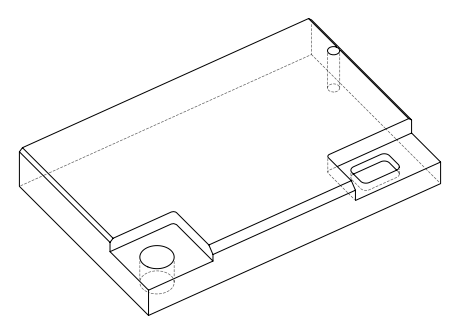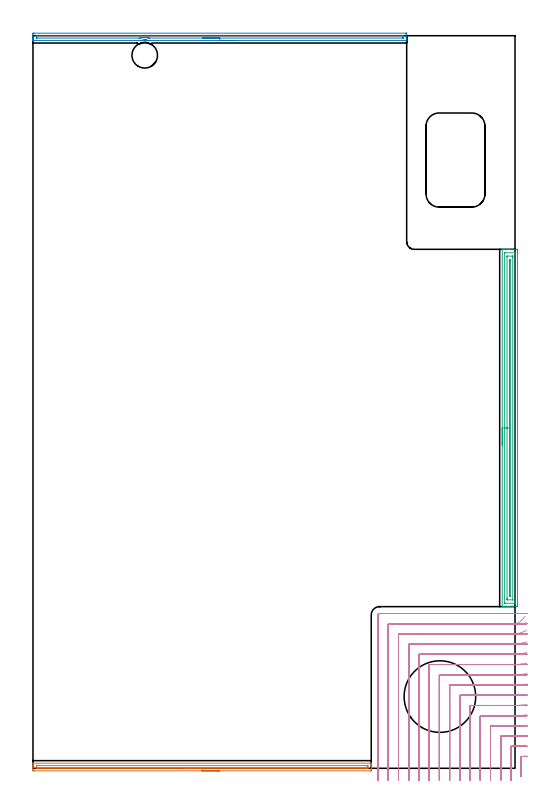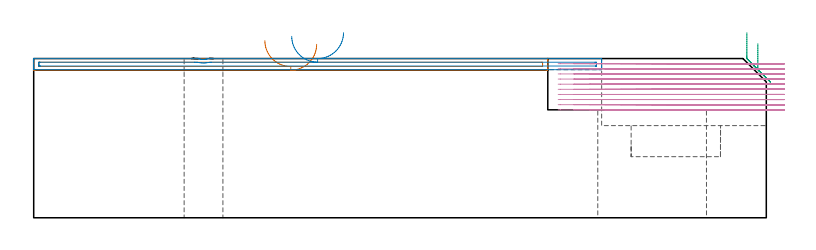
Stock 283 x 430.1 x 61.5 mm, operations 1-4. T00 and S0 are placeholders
(PLAN: 8 operations, 4 tool changes, 92.5 min)
(1 AREA_MILL | FG_CHAMFER_SURFACE | UGT0205_001 | 3.35 min | 2042 mm3)
(2 AREA_MILL_1 | FG_CHAMFER_SURFACE_1 | UGT0205_001 | 3.68 min | 2059 mm3)
(3 AREA_MILL_2 | FG_CHAMFER_SURFACE_2 | UGT0205_001 | 6.89 min | 8940 mm3)
(4 MILL_CORNER_NOTCH_RECTANGULAR | CORNER_NOTCH_RECTANGULAR | NXT0201_009 | Follow Part, ap 2, ae 75% | 33.81 min | 158242 mm3)
(5 MILL_CORNER_NOTCH_RECTANGULAR_1 | CORNER_NOTCH_RECTANGULAR_1 | NXT0201_009 | Follow Part, ap 2, ae 75% | 42.46 min | 206239 mm3)
(6 MILL_RECTANGULAR_POCKET | POCKET_RECTANGULAR_STRAIGHT | UGT0201_133 | Follow Part, ap 3.75, ae 75% | 1.91 min | 22259 mm3)
(7 INDEXABLE_INSERT_DRILL_THROUGH_HOLE_FROM_SOLID | STEP1HOLE | NXT0302_001 | 0.26 min | 10849 mm3)
(8 INDEXABLE_INSERT_DRILL_THROUGH_HOLE_FROM_SOLID_1 | STEP1HOLE_1 | NXT0302_036 | 0.19 min | 57742 mm3)
(TOOL UGT0205_001 | Chamfer Mill 20 x 3 x 45 deg. | D20 FL50 Z2)
(TOOL NXT0201_009 | ENDMILL 8mm [2P460-0800-NA 1630] | D8 FL26 Z6)
(TOOL UGT0201_133 | Carbide End Mill 15.0 | D15 FL30 Z4)
(TOOL NXT0302_001 | Index. Insert Drill 15mm [880-D1500L20-05] | D15 PA176 FL75 Z2)
(TOOL NXT0302_036 | Index. Insert Drill 42mm [880-D4200L50-05] | D42 PA176 FL210 Z2)
(OP 1 AREA_MILL)
G17 G21 G94 G90
T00 M6
G54
G17 G0 G90 X109.3 Y-1.5 S1061 M3
G43 Z71.5 H0
Z67.
G94 G1 X109.262 Z66.128 F250.
X109.148 Z65.264
X108.959 Z64.412
X108.697 Z63.58
X108.363 Z62.774
X107.96 Z62.
X107.491 Z61.264
X106.96 Z60.572
X106.371 Z59.929
X105.728 Z59.34
X105.036 Z58.808
X104.3 Z58.34
X103.526 Z57.937
X102.72 Z57.603
X101.888 Z57.341
X101.036 Z57.152
X100.172 Z57.038
X99.3 Z57.
X0.614
X0.132 Y-1.494 Z57.002
X0.009 Y-1.491 Z57.005
X0. Y-1.017 Z57.478
Y-0.742 Z57.754
Y-0.134 Z58.361
Y0.418 Z58.915
Y0.75 Z59.246
Y1.302 Z59.798
Y1.634 Z60.129
Y2.638 Z61.137
X0.007 Y2.985 Z61.476
X0.009 Y2.997 Z61.488
X0.168 Y3. Z61.5
X198.432
X198.591 Y2.997 Z61.488
X198.593 Y2.985 Z61.476
X198.6 Y2.637 Z61.137
Y2.297 Z60.797
Y1.634 Z60.129
Y0.418 Z58.915
Y-0.134 Z58.361
Y-0.742 Z57.754
X198.597 Y-1.017 Z57.478
X198.591 Y-1.491 Z57.005
X198.468 Y-1.494 Z57.002
X197.986 Y-1.5 Z57.
X99.3
Y-0.086 Z58.414
X2.351 Y-0.085 Z58.415
X2.012 Y-0.079 Z58.421
X2.006 Y0.03 Z58.53
X2.001 Y0.262 Z58.762
X2. Y0.75 Z59.25
X2.001 Y1.145 Z59.645
X2.01 Y1.542 Z60.042
X2.014 Y1.58 Z60.08
X2.032 Y1.582 Z60.082
X2.084 Y1.585 Z60.085
X2.189 Y1.586 Z60.086
X2.4
X196.248 Y1.585 Z60.085
X196.588 Y1.579 Z60.079
X196.594 Y1.47 Z59.97
X196.599 Y1.238 Z59.738
X196.6 Y0.75 Z59.25
X196.599 Y0.355 Z58.855
X196.59 Y-0.042 Z58.458
X196.586 Y-0.08 Z58.42
X196.568 Y-0.082 Z58.418
X196.516 Y-0.085 Z58.415
X196.411 Y-0.086 Z58.414
X196.199
X99.3
X98.428 Z58.452
X97.563 Z58.566
X96.712 Z58.755
X95.88 Z59.017
X95.074 Z59.351
X94.3 Z59.754
X93.564 Z60.223
X92.872 Z60.754
X92.229 Z61.343
X91.64 Z61.986
X91.108 Z62.678
X90.64 Z63.414
X90.237 Z64.188
X89.903 Z64.994
X89.641 Z65.826
X89.452 Z66.678
X89.338 Z67.543
X89.3 Z68.414
G0 Z71.5
M5
M2
(OP 2 AREA_MILL_1)
G17 G21 G94 G90
T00 M6
G54
G17 G0 G90 X119.675 Y427.303 S1061 M3
G43 Z71.5 H0
Z71.497
G94 G1 X119.637 Z70.625 F250.
X119.523 Z69.76
X119.334 Z68.908
X119.072 Z68.076
X118.738 Z67.27
X118.335 Z66.497
X117.866 Z65.761
X117.335 Z65.069
X116.746 Z64.425
X116.103 Z63.836
X115.411 Z63.305
X114.675 Y427.304 Z62.836
X113.901 Z62.433
X113.095 Z62.099
X112.263 Z61.837
X111.411 Z61.648
X110.546 Z61.534
X109.675 Z61.496
X68.574 Y427.305 Z61.495
X67.714 Y427.311 Z61.488
X67.68 Y427.313 Z61.487
X67.584 Y427.334 Z61.466
X67.269 Y427.401 Z61.392
X66.822 Y427.489 Z61.305
X66.786 Y427.493 Z61.3
X66.56 Y427.523 Z61.269
X66.376 Y427.549 Z61.246
X66.168 Y427.566 Z61.227
X65.974 Y427.585 Z61.214
X65.928 Y427.589 Z61.21
X65.892 Y427.59 Z61.208
X65.879 Y427.591 Z61.207
X65.817 Y427.593 Z61.203
X65.612 Y427.589 Z61.2
X65.521 Y427.59 Z61.202
X65.423 Y427.592 Z61.205
X65.403 Y427.591 Z61.207
X65.035 Y427.57 Z61.224
X64.588 Y427.523 Z61.275
X64.258 Y427.468 Z61.331
X64.142 Y427.448 Z61.351
X63.677 Y427.343 Z61.452
X63.534 Y427.308 Z61.486
X63.477 Y427.306 Z61.489
X63.317 Y427.303 Z61.495
X63.229 Y427.304 Z61.496
X0.181 Y427.3 Z61.5
X0.01 Y427.302 Z61.489
X0.002 Y427.458 Z61.335
X0. Y427.619 Z61.18
Y427.864 Z60.936
Y428.573 Z60.222
Y429.805 Z58.992
Y430.327 Z58.467
Y430.943 Z57.852
X0.003 Y431.205 Z57.591
X0.01 Y431.592 Z57.204
X0.229 Y431.596 Z57.201
X0.628 Y431.6 Z57.2
X218.772
X219.171 Y431.596 Z57.201
X219.39 Y431.592 Z57.204
X219.4 Y431.205 Z57.591
Y430.943 Z57.852
Y430.327 Z58.467
Y428.927 Z59.869
Y428.573 Z60.222
Y427.864 Z60.936
Y427.619 Z61.18
X219.398 Y427.458 Z61.335
X219.39 Y427.302 Z61.489
X219.219 Y427.3 Z61.5
X109.675 Y427.304 Z61.496
Y428.718 Z60.082
X68.574 Y428.72 Z60.08
X68.423 Y428.721 Z60.079
X68.054 Y428.726 Z60.074
X67.68 Y428.792 Z60.008
X67.411 Y428.837 Z59.963
X66.786 Y428.929 Z59.871
X66.382 Y428.969 Z59.831
X65.892 Y429.001 Z59.799
X65.456
X64.998 Y428.982 Z59.818
X64.613 Y428.951 Z59.849
X64.104 Y428.889 Z59.911
X63.829 Y428.843 Z59.957
X63.21 Y428.732 Z60.068
X63.055 Y428.725 Z60.075
X62.316 Y428.719 Z60.081
X62.168 Y428.718 Z60.082
X2.416 Y428.715 Z60.085
X2.27 Y428.716 Z60.084
X2.055 Y428.72 Z60.08
X2.01 Y428.721 Z60.079
X2.006 Y428.752 Z60.048
X2.003 Y428.787 Z60.013
X2.001 Y428.98 Z59.82
X2. Y429.45 Z59.35
Y429.858 Z58.942
X2.002 Y429.994 Z58.806
X2.006 Y430.103 Z58.697
X2.01 Y430.17 Z58.63
X2.043 Y430.179 Z58.621
X2.416 Y430.184 Z58.616
X2.561 Y430.185 Z58.615
X216.984
X217.13
X217.345 Y430.18 Z58.62
X217.39 Y430.179 Z58.621
X217.394 Y430.148 Z58.652
X217.397 Y430.113 Z58.687
X217.4 Y429.92 Z58.88
Y429.45 Z59.35
Y429.042 Z59.758
X217.398 Y428.906 Z59.894
X217.394 Y428.798 Z60.002
X217.39 Y428.73 Z60.07
X217.357 Y428.721 Z60.079
X216.984 Y428.716 Z60.084
X216.839 Y428.715 Z60.085
X109.675 Y428.718 Z60.082
X108.803 Z60.12
X107.939 Z60.234
X107.087 Z60.423
X106.255 Z60.685
X105.449 Z61.019
X104.675 Z61.422
X103.939 Z61.89
X103.247 Z62.421
X102.604 Z63.011
X102.014 Z63.654
X101.483 Z64.346
X101.015 Z65.082
X100.612 Z65.856
X100.278 Z66.662
X100.015 Z67.494
X99.827 Z68.345
X99.713 Z69.21
X99.675 Z70.082
G0 Z71.5
M5
M2
(OP 3 AREA_MILL_2)
G17 G21 G94 G90
T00 M6
G54
G17 G0 G90 X275.5 Y189.8 S1061 M3
G43 Z71.5 H0
G94 G1 Y189.838 Z70.628 F250.
Y189.952 Z69.763
Y190.141 Z68.912
Y190.403 Z68.08
Y190.737 Z67.274
Y191.14 Z66.5
Y191.608 Z65.764
Y192.14 Z65.072
Y192.729 Z64.429
Y193.372 Z63.84
Y194.064 Z63.308
Y194.8 Z62.84
Y195.574 Z62.437
Y196.38 Z62.103
Y197.212 Z61.841
Y198.063 Z61.652
Y198.928 Z61.538
Y199.8 Z61.5
Y304.554
X275.503 Y304.691 Z61.488
X275.523 Y304.7 Z61.468
X275.838 Z61.161
X276.317 Z60.682
X276.899 Z60.096
X278.963 Z58.035
X279.557 Z57.438
X279.998 Z56.998
X283.689 Z53.308
X283.987 Y304.697 Z53.011
X284.492 Y304.692 Z52.506
X284.494 Y304.619 Z52.503
X284.499 Y304.108 Z52.501
X284.5 Y303.591 Z52.5
Y95.867
X284.499 Y95.492 Z52.501
X284.494 Y94.981 Z52.503
X284.492 Y94.908 Z52.506
X283.987 Y94.9 Z53.011
X279.557 Z57.438
X278.963 Z58.035
X278.671 Z58.326
X276.899 Z60.096
X276.317 Z60.682
X275.838 Z61.161
X275.523 Z61.468
X275.503 Y94.909 Z61.488
X275.5 Y95.047 Z61.5
Y199.8
X276.914 Z60.086
X276.915 Y302.544 Z60.085
X276.916 Y302.653 Z60.084
X276.918 Y302.679 Z60.082
X276.92 Y302.686 Z60.08
X276.934 Y302.69 Z60.066
X277.039 Y302.694 Z59.961
X277.413 Y302.699 Z59.587
X282.728 Z54.272
X282.957 Y302.696 Z54.043
X283.046 Y302.693 Z53.954
X283.079 Y302.69 Z53.921
X283.081 Y302.648 Z53.919
X283.084 Y302.545 Z53.916
X283.086 Y302.339 Z53.914
X283.085 Y97.056 Z53.915
X283.084 Y96.947 Z53.916
X283.082 Y96.921 Z53.918
X283.08 Y96.914 Z53.92
X283.066 Y96.91 Z53.934
X282.961 Y96.906 Z54.039
X282.587 Y96.901 Z54.413
X277.272 Z59.728
X277.043 Y96.904 Z59.957
X276.954 Y96.907 Z60.046
X276.921 Y96.91 Z60.079
X276.919 Y96.952 Z60.081
X276.916 Y97.055 Z60.084
X276.914 Y97.26 Z60.086
Y199.8
X278.328 Z58.672
X278.329 Y300.628 Z58.671
X278.332 Y300.67 Z58.668
X278.334 Y300.684 Z58.666
X278.357 Y300.69 Z58.643
X278.515 Y300.699 Z58.485
X281.329 Y300.7 Z55.671
X281.486 Y300.698 Z55.514
X281.591 Y300.694 Z55.409
X281.665 Y300.688 Z55.335
X281.668 Y300.656 Z55.332
X281.67 Y300.542 Z55.33
X281.672 Y300.197 Z55.328
Y299.65
X281.671 Y98.972 Z55.329
X281.668 Y98.93 Z55.332
X281.666 Y98.916 Z55.334
X281.643 Y98.91 Z55.357
X281.485 Y98.901 Z55.515
X278.671 Y98.9 Z58.329
X278.514 Y98.902 Z58.486
X278.409 Y98.906 Z58.591
X278.335 Y98.912 Z58.665
X278.332 Y98.944 Z58.668
X278.33 Y99.058 Z58.67
X278.329 Y99.403 Z58.671
X278.328 Y99.95 Z58.672
Y199.8
X279.743 Z57.257
Y298.054
X279.745 Y298.57 Z57.255
X279.747 Y298.657 Z57.253
X279.749 Y298.683 Z57.251
X279.761 Y298.69 Z57.239
X279.808 Y298.693 Z57.192
X280. Y298.696 Z57.
X280.192 Y298.693 Z56.808
X280.239 Y298.69 Z56.761
X280.251 Y298.683 Z56.749
X280.253 Y298.657 Z56.747
X280.255 Y298.572 Z56.745
X280.257 Y298.054 Z56.743
Y297.867
Y101.215
X280.256 Y101.03 Z56.744
X280.253 Y100.943 Z56.747
X280.251 Y100.917 Z56.749
X280.239 Y100.91 Z56.761
X280.192 Y100.907 Z56.808
X280. Y100.904 Z57.
X279.808 Y100.907 Z57.192
X279.761 Y100.91 Z57.239
X279.749 Y100.917 Z57.251
X279.747 Y100.943 Z57.253
X279.745 Y101.028 Z57.255
X279.743 Y101.546 Z57.257
Y101.733
Y199.8
Y200.672 Z57.295
Y201.536 Z57.409
Y202.388 Z57.598
Y203.22 Z57.86
Y204.026 Z58.194
Y204.8 Z58.597
Y205.536 Z59.066
Y206.228 Z59.597
Y206.871 Z60.186
Y207.46 Z60.829
Y207.992 Z61.522
Y208.46 Z62.257
Y208.863 Z63.031
Y209.197 Z63.837
Y209.459 Z64.669
Y209.648 Z65.521
Y209.762 Z66.386
Y209.8 Z67.257
G0 Z71.5
M5
M2
(OP 4 MILL_CORNER_NOTCH_RECTANGULAR)
G17 G21 G94 G90
T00 M6
G54
G17 G0 G90 X289.996 Y7.188 S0 M3
G43 Z71.5 H1
Z59.52
G94 G1 X287. Y7.025 F250.
G3 X286.6 Y6.629 R0.401 F500.
G1 Y-1.744
Y-4.744 F250.
G0 Z71.5
X289.995 Y13.21
Z59.52
G1 X287. Y13.034
G2 X282.428 Y12.9 R78. F500.
G1 X280.995
G3 X280.6 Y12.505 R0.4
G1 Y-4.
Y-7. F250.
G0 Z71.5
X289.994 Y19.236
Z59.52
G1 X287. Y19.045
G2 X282.428 Y18.9 R72. F500.
G1 X274.995
G3 X274.6 Y18.505 R0.4
G1 Y-4.
Y-7. F250.
G0 Z71.5
X289.993 Y25.266
Z59.52
G1 X287. Y25.059
G2 X282.428 Y24.9 R66. F500.
G1 X268.995
G3 X268.6 Y24.505 R0.4
G1 Y-4.
Y-7. F250.
G0 Z71.5
X289.991 Y31.303
Z59.52
G1 X287. Y31.074
G2 X282.428 Y30.9 R60. F500.
G1 X262.995
G3 X262.6 Y30.505 R0.4
G1 Y-4.
Y-7. F250.
G0 Z71.5
X289.989 Y37.348
Z59.52
G1 X287. Y37.094
G2 X282.428 Y36.9 R54. F500.
G1 X256.996
G3 X256.6 Y36.504 R0.4
G1 Y-4.
Y-7. F250.
G0 Z71.5
X289.986 Y43.404
Z59.52
G1 X287. Y43.118
G2 X282.428 Y42.9 R48. F500.
G1 X250.996
G3 X250.6 Y42.504 R0.4
G1 Y-4.
Y-7. F250.
G0 Z71.5
X289.982 Y49.476
Z59.52
G1 X287. Y49.15
G2 X282.428 Y48.9 R42. F500.
G1 X244.996
G3 X244.6 Y48.504 R0.4
G1 Y-4.
Y-7. F250.
G0 Z71.5
X289.976 Y55.572
Z59.52
G1 X287. Y55.191
G2 X282.428 Y54.9 R36. F500.
G1 X238.996
G3 X238.6 Y54.504 R0.4
G1 Y-4.
Y-7. F250.
G0 Z71.5
X289.965 Y61.708
Z59.52
G1 X287. Y61.25
G2 X282.428 Y60.9 R30. F500.
G1 X232.996
G3 X232.6 Y60.504 R0.4
G1 Y-4.
Y-7. F250.
G0 Z71.5
X289.945 Y67.911
Z59.52
G1 X287. Y67.339
G2 X282.428 Y66.9 R24. F500.
G1 X226.996
G3 X226.6 Y66.504 R0.4
G1 Y-4.
Y-7. F250.
G0 Z71.5
X289.902 Y74.252
Z59.52
G1 X287. Y73.49
G2 X282.428 Y72.9 R18. F500.
G1 X220.997
G3 X220.6 Y72.503 R0.4
G1 Y-4.
Y-7. F250.
G0 Z71.5
X289.774 Y80.948
Z59.52
G1 X287. Y79.805
G2 X282.428 Y78.9 R12. F500.
G1 X214.997
G3 X214.6 Y78.503 R0.4
G1 Y-4.
Y-7. F250.
G0 Z71.5
X288.93 Y89.251
Z59.52
G1 X286.97 Y86.98
G2 X282.428 Y84.9 R6. F500.
G1 X208.997
G3 X208.6 Y84.503 R0.4
G1 Y-4.
Y-7. F250.
G0 Z71.5
X285.428 Y90.9
Z59.52
G1 X282.428
X203.4 F500.
G3 X202.6 Y90.1 R0.8
G1 Y-4.
Y-7. F250.
G0 Z71.5
X290. Y6.932
Z57.54
G1 X287. Y6.904
G3 X286.6 Y6.509 R0.4 F500.
G1 Y-1.744
Y-4.744 F250.
G0 Z71.5
X290. Y12.935
Z57.54
G1 X287. Y12.904
G2 X286.206 Y12.9 R78. F500.
G1 X280.995
G3 X280.6 Y12.505 R0.4
G1 Y-4.
Y-7. F250.
G0 Z71.5
X290. Y18.937
Z57.54
G1 X287. Y18.904
G2 X286.206 Y18.9 R72. F500.
G1 X274.995
G3 X274.6 Y18.505 R0.4
G1 Y-4.
Y-7. F250.
G0 Z71.5
X290. Y24.941
Z57.54
G1 X287. Y24.905
G2 X286.206 Y24.9 R66. F500.
G1 X268.995
G3 X268.6 Y24.505 R0.4
G1 Y-4.
Y-7. F250.
G0 Z71.5
X290. Y30.945
Z57.54
G1 X287. Y30.905
G2 X286.206 Y30.9 R60. F500.
G1 X262.995
G3 X262.6 Y30.505 R0.4
G1 Y-4.
Y-7. F250.
G0 Z71.5
X290. Y36.95
Z57.54
G1 X287. Y36.906
G2 X286.206 Y36.9 R54. F500.
G1 X256.996
G3 X256.6 Y36.504 R0.4
G1 Y-4.
Y-7. F250.
G0 Z71.5
X290. Y42.956
Z57.54
G1 X287. Y42.907
G2 X286.206 Y42.9 R48. F500.
G1 X250.996
G3 X250.6 Y42.504 R0.4
G1 Y-4.
Y-7. F250.
G0 Z71.5
X289.999 Y48.964
Z57.54
G1 X287. Y48.908
G2 X286.206 Y48.9 R42. F500.
G1 X244.996
G3 X244.6 Y48.504 R0.4
G1 Y-4.
Y-7. F250.
G0 Z71.5
X289.999 Y54.975
Z57.54
G1 X287. Y54.909
G2 X286.206 Y54.9 R36. F500.
G1 X238.996
G3 X238.6 Y54.504 R0.4
G1 Y-4.
Y-7. F250.
G0 Z71.5
X289.999 Y60.99
Z57.54
G1 X287. Y60.911
G2 X286.206 Y60.9 R30. F500.
G1 X232.996
G3 X232.6 Y60.504 R0.4
G1 Y-4.
Y-7. F250.
G0 Z71.5
X289.998 Y67.012
Z57.54
G1 X287. Y66.913
G2 X286.206 Y66.9 R24. F500.
G1 X226.996
G3 X226.6 Y66.504 R0.4
G1 Y-4.
Y-7. F250.
G0 Z71.5
X289.997 Y73.05
Z57.54
G1 X287. Y72.918
G2 X286.206 Y72.9 R18. F500.
G1 X220.997
G3 X220.6 Y72.503 R0.4
G1 Y-4.
Y-7. F250.
G0 Z71.5
X289.993 Y79.125
Z57.54
G1 X287. Y78.926
G2 X286.206 Y78.9 R12. F500.
G1 X214.997
G3 X214.6 Y78.503 R0.4
G1 Y-4.
Y-7. F250.
G0 Z71.5
X289.974 Y85.35
Z57.54
G1 X287. Y84.953
G2 X286.206 Y84.9 R6. F500.
G1 X208.997
G3 X208.6 Y84.503 R0.4
G1 Y-4.
Y-7. F250.
G0 Z71.5
X289.206 Y90.9
Z57.54
G1 X286.206
X203.4 F500.
G3 X202.6 Y90.1 R0.8
G1 Y-4.
Y-7. F250.
G0 Z71.5
X290. Y6.901
Z55.56
G1 X287. Y6.9
G3 X286.6 Y6.506 R0.4 F500.
G1 Y-1.744
Y-4.744 F250.
G0 Z71.5
X290. Y12.901
Z55.56
G1 X287. Y12.9
X280.995 F500.
G3 X280.6 Y12.505 R0.4
G1 Y-4.
Y-7. F250.
G0 Z71.5
X290. Y18.901
Z55.56
G1 X287. Y18.9
X280.995 F500.
X274.995
G3 X274.6 Y18.505 R0.4
G1 Y-4.
Y-7. F250.
G0 Z71.5
X290. Y24.901
Z55.56
G1 X287. Y24.9
X274.995 F500.
X268.995
G3 X268.6 Y24.505 R0.4
G1 Y-4.
Y-7. F250.
G0 Z71.5
X290. Y30.901
Z55.56
G1 X287. Y30.9
X268.995 F500.
X262.995
G3 X262.6 Y30.505 R0.4
G1 Y-4.
Y-7. F250.
G0 Z71.5
X290. Y36.901
Z55.56
G1 X287. Y36.9
X262.995 F500.
X256.996
G3 X256.6 Y36.504 R0.4
G1 Y-4.
Y-7. F250.
G0 Z71.5
X290. Y42.901
Z55.56
G1 X287. Y42.9
X256.996 F500.
X250.996
G3 X250.6 Y42.504 R0.4
G1 Y-4.
Y-7. F250.
G0 Z71.5
X290. Y48.901
Z55.56
G1 X287. Y48.9
X250.996 F500.
X244.996
G3 X244.6 Y48.504 R0.4
G1 Y-4.
Y-7. F250.
G0 Z71.5
X290. Y54.901
Z55.56
G1 X287. Y54.9
X244.996 F500.
X238.996
G3 X238.6 Y54.504 R0.4
G1 Y-4.
Y-7. F250.
G0 Z71.5
X290. Y60.902
Z55.56
G1 X287. Y60.9
X238.996 F500.
X232.996
G3 X232.6 Y60.504 R0.4
G1 Y-4.
Y-7. F250.
G0 Z71.5
X290. Y66.902
Z55.56
G1 X287. Y66.9
X232.996 F500.
X226.996
G3 X226.6 Y66.504 R0.4
G1 Y-4.
Y-7. F250.
G0 Z71.5
X290. Y72.903
Z55.56
G1 X287. Y72.9
X226.996 F500.
X220.997
G3 X220.6 Y72.503 R0.4
G1 Y-4.
Y-7. F250.
G0 Z71.5
X290. Y78.904
Z55.56
G1 X287. Y78.9
X220.997 F500.
X214.997
G3 X214.6 Y78.503 R0.4
G1 Y-4.
Y-7. F250.
G0 Z71.5
X290. Y84.909
Z55.56
G1 X287. Y84.9
X214.997 F500.
X208.997
G3 X208.6 Y84.503 R0.4
G1 Y-4.
Y-7. F250.
G0 Z71.5
X289.982 Y90.9
Z55.56
G1 X286.982
X203.4 F500.
G3 X202.6 Y90.1 R0.8
G1 Y-4.
Y-7. F250.
G0 Z71.5
X290. Y6.9
Z53.58
G1 X287.
G3 X286.6 Y6.506 R0.4 F500.
G1 Y-1.744
Y-4.744 F250.
G0 Z71.5
X290. Y12.9
Z53.58
G1 X287.
X280.995 F500.
G3 X280.6 Y12.505 R0.4
G1 Y-4.
Y-7. F250.
G0 Z71.5
X290. Y18.9
Z53.58
G1 X287.
X274.995 F500.
G3 X274.6 Y18.505 R0.4
G1 Y-4.
Y-7. F250.
G0 Z71.5
X290. Y24.9
Z53.58
G1 X287.
X268.995 F500.
G3 X268.6 Y24.505 R0.4
G1 Y-4.
Y-7. F250.
G0 Z71.5
X290. Y30.9
Z53.58
G1 X287.
X262.995 F500.
G3 X262.6 Y30.505 R0.4
G1 Y-4.
Y-7. F250.
G0 Z71.5
X290. Y36.9
Z53.58
G1 X287.
X256.996 F500.
G3 X256.6 Y36.504 R0.4
G1 Y-4.
Y-7. F250.
G0 Z71.5
X290. Y42.9
Z53.58
G1 X287.
X250.996 F500.
G3 X250.6 Y42.504 R0.4
G1 Y-4.
Y-7. F250.
G0 Z71.5
X290. Y48.9
Z53.58
G1 X287.
X244.996 F500.
G3 X244.6 Y48.504 R0.4
G1 Y-4.
Y-7. F250.
G0 Z71.5
X290. Y54.9
Z53.58
G1 X287.
X238.996 F500.
G3 X238.6 Y54.504 R0.4
G1 Y-4.
Y-7. F250.
G0 Z71.5
X290. Y60.9
Z53.58
G1 X287.
X232.996 F500.
G3 X232.6 Y60.504 R0.4
G1 Y-4.
Y-7. F250.
G0 Z71.5
X290. Y66.9
Z53.58
G1 X287.
X226.996 F500.
G3 X226.6 Y66.504 R0.4
G1 Y-4.
Y-7. F250.
G0 Z71.5
X290. Y72.9
Z53.58
G1 X287.
X220.997 F500.
G3 X220.6 Y72.503 R0.4
G1 Y-4.
Y-7. F250.
G0 Z71.5
X290. Y78.9
Z53.58
G1 X287.
X214.997 F500.
G3 X214.6 Y78.503 R0.4
G1 Y-4.
Y-7. F250.
G0 Z71.5
X290. Y84.9
Z53.58
G1 X287.
X208.997 F500.
G3 X208.6 Y84.503 R0.4
G1 Y-4.
Y-7. F250.
G0 Z71.5
X290. Y90.9
Z53.58
G1 X287.
X203.4 F500.
G3 X202.6 Y90.1 R0.8
G1 Y-4.
Y-7. F250.
G0 Z71.5
X290. Y6.9
Z51.6
G1 X287.
G3 X286.6 Y6.506 R0.4 F500.
G1 Y-1.744
Y-4.744 F250.
G0 Z71.5
X290. Y12.9
Z51.6
G1 X287.
X280.995 F500.
G3 X280.6 Y12.505 R0.4
G1 Y-4.
Y-7. F250.
G0 Z71.5
X290. Y18.9
Z51.6
G1 X287.
X274.995 F500.
G3 X274.6 Y18.505 R0.4
G1 Y-4.
Y-7. F250.
G0 Z71.5
X290. Y24.9
Z51.6
G1 X287.
X268.995 F500.
G3 X268.6 Y24.505 R0.4
G1 Y-4.
Y-7. F250.
G0 Z71.5
X290. Y30.9
Z51.6
G1 X287.
X262.995 F500.
G3 X262.6 Y30.505 R0.4
G1 Y-4.
Y-7. F250.
G0 Z71.5
X290. Y36.9
Z51.6
G1 X287.
X256.996 F500.
G3 X256.6 Y36.504 R0.4
G1 Y-4.
Y-7. F250.
G0 Z71.5
X290. Y42.9
Z51.6
G1 X287.
X250.996 F500.
G3 X250.6 Y42.504 R0.4
G1 Y-4.
Y-7. F250.
G0 Z71.5
X290. Y48.9
Z51.6
G1 X287.
X244.996 F500.
G3 X244.6 Y48.504 R0.4
G1 Y-4.
Y-7. F250.
G0 Z71.5
X290. Y54.9
Z51.6
G1 X287.
X238.996 F500.
G3 X238.6 Y54.504 R0.4
G1 Y-4.
Y-7. F250.
G0 Z71.5
X290. Y60.9
Z51.6
G1 X287.
X232.996 F500.
G3 X232.6 Y60.504 R0.4
G1 Y-4.
Y-7. F250.
G0 Z71.5
X290. Y66.9
Z51.6
G1 X287.
X226.996 F500.
G3 X226.6 Y66.504 R0.4
G1 Y-4.
Y-7. F250.
G0 Z71.5
X290. Y72.9
Z51.6
G1 X287.
X220.997 F500.
G3 X220.6 Y72.503 R0.4
G1 Y-4.
Y-7. F250.
G0 Z71.5
X290. Y78.9
Z51.6
G1 X287.
X214.997 F500.
G3 X214.6 Y78.503 R0.4
G1 Y-4.
Y-7. F250.
G0 Z71.5
X290. Y84.9
Z51.6
G1 X287.
X208.997 F500.
G3 X208.6 Y84.503 R0.4
G1 Y-4.
Y-7. F250.
G0 Z71.5
X290. Y90.9
Z51.6
G1 X287.
X203.4 F500.
G3 X202.6 Y90.1 R0.8
G1 Y-4.
Y-7. F250.
G0 Z71.5
X290. Y6.9
Z49.62
G1 X287.
G3 X286.6 Y6.506 R0.4 F500.
G1 Y-1.744
Y-4.744 F250.
G0 Z71.5
X290. Y12.9
Z49.62
G1 X287.
X280.995 F500.
G3 X280.6 Y12.505 R0.4
G1 Y-4.
Y-7. F250.
G0 Z71.5
X290. Y18.9
Z49.62
G1 X287.
X274.995 F500.
G3 X274.6 Y18.505 R0.4
G1 Y-4.
Y-7. F250.
G0 Z71.5
X290. Y24.9
Z49.62
G1 X287.
X268.995 F500.
G3 X268.6 Y24.505 R0.4
G1 Y-4.
Y-7. F250.
G0 Z71.5
X290. Y30.9
Z49.62
G1 X287.
X262.995 F500.
G3 X262.6 Y30.505 R0.4
G1 Y-4.
Y-7. F250.
G0 Z71.5
X290. Y36.9
Z49.62
G1 X287.
X256.996 F500.
G3 X256.6 Y36.504 R0.4
G1 Y-4.
Y-7. F250.
G0 Z71.5
X290. Y42.9
Z49.62
G1 X287.
X250.996 F500.
G3 X250.6 Y42.504 R0.4
G1 Y-4.
Y-7. F250.
G0 Z71.5
X290. Y48.9
Z49.62
G1 X287.
X244.996 F500.
G3 X244.6 Y48.504 R0.4
G1 Y-4.
Y-7. F250.
G0 Z71.5
X290. Y54.9
Z49.62
G1 X287.
X238.996 F500.
G3 X238.6 Y54.504 R0.4
G1 Y-4.
Y-7. F250.
G0 Z71.5
X290. Y60.9
Z49.62
G1 X287.
X232.996 F500.
G3 X232.6 Y60.504 R0.4
G1 Y-4.
Y-7. F250.
G0 Z71.5
X290. Y66.9
Z49.62
G1 X287.
X226.996 F500.
G3 X226.6 Y66.504 R0.4
G1 Y-4.
Y-7. F250.
G0 Z71.5
X290. Y72.9
Z49.62
G1 X287.
X220.997 F500.
G3 X220.6 Y72.503 R0.4
G1 Y-4.
Y-7. F250.
G0 Z71.5
X290. Y78.9
Z49.62
G1 X287.
X214.997 F500.
G3 X214.6 Y78.503 R0.4
G1 Y-4.
Y-7. F250.
G0 Z71.5
X290. Y84.9
Z49.62
G1 X287.
X208.997 F500.
G3 X208.6 Y84.503 R0.4
G1 Y-4.
Y-7. F250.
G0 Z71.5
X290. Y90.9
Z49.62
G1 X287.
X203.4 F500.
G3 X202.6 Y90.1 R0.8
G1 Y-4.
Y-7. F250.
G0 Z71.5
X290. Y6.9
Z47.64
G1 X287.
G3 X286.6 Y6.506 R0.4 F500.
G1 Y-1.744
Y-4.744 F250.
G0 Z71.5
X290. Y12.9
Z47.64
G1 X287.
X280.995 F500.
G3 X280.6 Y12.505 R0.4
G1 Y-4.
Y-7. F250.
G0 Z71.5
X290. Y18.9
Z47.64
G1 X287.
X274.995 F500.
G3 X274.6 Y18.505 R0.4
G1 Y-4.
Y-7. F250.
G0 Z71.5
X290. Y24.9
Z47.64
G1 X287.
X268.995 F500.
G3 X268.6 Y24.505 R0.4
G1 Y-4.
Y-7. F250.
G0 Z71.5
X290. Y30.9
Z47.64
G1 X287.
X262.995 F500.
G3 X262.6 Y30.505 R0.4
G1 Y-4.
Y-7. F250.
G0 Z71.5
X290. Y36.9
Z47.64
G1 X287.
X256.996 F500.
G3 X256.6 Y36.504 R0.4
G1 Y-4.
Y-7. F250.
G0 Z71.5
X290. Y42.9
Z47.64
G1 X287.
X250.996 F500.
G3 X250.6 Y42.504 R0.4
G1 Y-4.
Y-7. F250.
G0 Z71.5
X290. Y48.9
Z47.64
G1 X287.
X244.996 F500.
G3 X244.6 Y48.504 R0.4
G1 Y-4.
Y-7. F250.
G0 Z71.5
X290. Y54.9
Z47.64
G1 X287.
X238.996 F500.
G3 X238.6 Y54.504 R0.4
G1 Y-4.
Y-7. F250.
G0 Z71.5
X290. Y60.9
Z47.64
G1 X287.
X232.996 F500.
G3 X232.6 Y60.504 R0.4
G1 Y-4.
Y-7. F250.
G0 Z71.5
X290. Y66.9
Z47.64
G1 X287.
X226.996 F500.
G3 X226.6 Y66.504 R0.4
G1 Y-4.
Y-7. F250.
G0 Z71.5
X290. Y72.9
Z47.64
G1 X287.
X220.997 F500.
G3 X220.6 Y72.503 R0.4
G1 Y-4.
Y-7. F250.
G0 Z71.5
X290. Y78.9
Z47.64
G1 X287.
X214.997 F500.
G3 X214.6 Y78.503 R0.4
G1 Y-4.
Y-7. F250.
G0 Z71.5
X290. Y84.9
Z47.64
G1 X287.
X208.997 F500.
G3 X208.6 Y84.503 R0.4
G1 Y-4.
Y-7. F250.
G0 Z71.5
X290. Y90.9
Z47.64
G1 X287.
X203.4 F500.
G3 X202.6 Y90.1 R0.8
G1 Y-4.
Y-7. F250.
G0 Z71.5
X290. Y6.9
Z45.66
G1 X287.
G3 X286.6 Y6.506 R0.4 F500.
G1 Y-1.744
Y-4.744 F250.
G0 Z71.5
X290. Y12.9
Z45.66
G1 X287.
X280.995 F500.
G3 X280.6 Y12.505 R0.4
G1 Y-4.
Y-7. F250.
G0 Z71.5
X290. Y18.9
Z45.66
G1 X287.
X274.995 F500.
G3 X274.6 Y18.505 R0.4
G1 Y-4.
Y-7. F250.
G0 Z71.5
X290. Y24.9
Z45.66
G1 X287.
X268.995 F500.
G3 X268.6 Y24.505 R0.4
G1 Y-4.
Y-7. F250.
G0 Z71.5
X290. Y30.9
Z45.66
G1 X287.
X262.995 F500.
G3 X262.6 Y30.505 R0.4
G1 Y-4.
Y-7. F250.
G0 Z71.5
X290. Y36.9
Z45.66
G1 X287.
X256.996 F500.
G3 X256.6 Y36.504 R0.4
G1 Y-4.
Y-7. F250.
G0 Z71.5
X290. Y42.9
Z45.66
G1 X287.
X250.996 F500.
G3 X250.6 Y42.504 R0.4
G1 Y-4.
Y-7. F250.
G0 Z71.5
X290. Y48.9
Z45.66
G1 X287.
X244.996 F500.
G3 X244.6 Y48.504 R0.4
G1 Y-4.
Y-7. F250.
G0 Z71.5
X290. Y54.9
Z45.66
G1 X287.
X238.996 F500.
G3 X238.6 Y54.504 R0.4
G1 Y-4.
Y-7. F250.
G0 Z71.5
X290. Y60.9
Z45.66
G1 X287.
X232.996 F500.
G3 X232.6 Y60.504 R0.4
G1 Y-4.
Y-7. F250.
G0 Z71.5
X290. Y66.9
Z45.66
G1 X287.
X226.996 F500.
G3 X226.6 Y66.504 R0.4
G1 Y-4.
Y-7. F250.
G0 Z71.5
X290. Y72.9
Z45.66
G1 X287.
X220.997 F500.
G3 X220.6 Y72.503 R0.4
G1 Y-4.
Y-7. F250.
G0 Z71.5
X290. Y78.9
Z45.66
G1 X287.
X214.997 F500.
G3 X214.6 Y78.503 R0.4
G1 Y-4.
Y-7. F250.
G0 Z71.5
X290. Y84.9
Z45.66
G1 X287.
X208.997 F500.
G3 X208.6 Y84.503 R0.4
G1 Y-4.
Y-7. F250.
G0 Z71.5
X290. Y90.9
Z45.66
G1 X287.
X203.4 F500.
G3 X202.6 Y90.1 R0.8
G1 Y-4.
Y-7. F250.
G0 Z71.5
X290. Y6.9
Z43.68
G1 X287.
G3 X286.6 Y6.506 R0.4 F500.
G1 Y-1.744
Y-4.744 F250.
G0 Z71.5
X290. Y12.9
Z43.68
G1 X287.
X280.995 F500.
G3 X280.6 Y12.505 R0.4
G1 Y-4.
Y-7. F250.
G0 Z71.5
X290. Y18.9
Z43.68
G1 X287.
X274.995 F500.
G3 X274.6 Y18.505 R0.4
G1 Y-4.
Y-7. F250.
G0 Z71.5
X290. Y24.9
Z43.68
G1 X287.
X268.995 F500.
G3 X268.6 Y24.505 R0.4
G1 Y-4.
Y-7. F250.
G0 Z71.5
X290. Y30.9
Z43.68
G1 X287.
X262.995 F500.
G3 X262.6 Y30.505 R0.4
G1 Y-4.
Y-7. F250.
G0 Z71.5
X290. Y36.9
Z43.68
G1 X287.
X256.996 F500.
G3 X256.6 Y36.504 R0.4
G1 Y-4.
Y-7. F250.
G0 Z71.5
X290. Y42.9
Z43.68
G1 X287.
X250.996 F500.
G3 X250.6 Y42.504 R0.4
G1 Y-4.
Y-7. F250.
G0 Z71.5
X290. Y48.9
Z43.68
G1 X287.
X244.996 F500.
G3 X244.6 Y48.504 R0.4
G1 Y-4.
Y-7. F250.
G0 Z71.5
X290. Y54.9
Z43.68
G1 X287.
X238.996 F500.
G3 X238.6 Y54.504 R0.4
G1 Y-4.
Y-7. F250.
G0 Z71.5
X290. Y60.9
Z43.68
G1 X287.
X232.996 F500.
G3 X232.6 Y60.504 R0.4
G1 Y-4.
Y-7. F250.
G0 Z71.5
X290. Y66.9
Z43.68
G1 X287.
X226.996 F500.
G3 X226.6 Y66.504 R0.4
G1 Y-4.
Y-7. F250.
G0 Z71.5
X290. Y72.9
Z43.68
G1 X287.
X220.997 F500.
G3 X220.6 Y72.503 R0.4
G1 Y-4.
Y-7. F250.
G0 Z71.5
X290. Y78.9
Z43.68
G1 X287.
X214.997 F500.
G3 X214.6 Y78.503 R0.4
G1 Y-4.
Y-7. F250.
G0 Z71.5
X290. Y84.9
Z43.68
G1 X287.
X208.997 F500.
G3 X208.6 Y84.503 R0.4
G1 Y-4.
Y-7. F250.
G0 Z71.5
X290. Y90.9
Z43.68
G1 X287.
X203.4 F500.
G3 X202.6 Y90.1 R0.8
G1 Y-4.
Y-7. F250.
G0 Z71.5
X290. Y6.9
Z41.7
G1 X287.
G3 X286.6 Y6.506 R0.4 F500.
G1 Y-1.744
Y-4.744 F250.
G0 Z71.5
X290. Y12.9
Z41.7
G1 X287.
X280.995 F500.
G3 X280.6 Y12.505 R0.4
G1 Y-4.
Y-7. F250.
G0 Z71.5
X290. Y18.9
Z41.7
G1 X287.
X274.995 F500.
G3 X274.6 Y18.505 R0.4
G1 Y-4.
Y-7. F250.
G0 Z71.5
X290. Y24.9
Z41.7
G1 X287.
X268.995 F500.
G3 X268.6 Y24.505 R0.4
G1 Y-4.
Y-7. F250.
G0 Z71.5
X290. Y30.9
Z41.7
G1 X287.
X262.995 F500.
G3 X262.6 Y30.505 R0.4
G1 Y-4.
Y-7. F250.
G0 Z71.5
X290. Y36.9
Z41.7
G1 X287.
X256.996 F500.
G3 X256.6 Y36.504 R0.4
G1 Y-4.
Y-7. F250.
G0 Z71.5
X290. Y42.9
Z41.7
G1 X287.
X250.996 F500.
G3 X250.6 Y42.504 R0.4
G1 Y-4.
Y-7. F250.
G0 Z71.5
X290. Y48.9
Z41.7
G1 X287.
X244.996 F500.
G3 X244.6 Y48.504 R0.4
G1 Y-4.
Y-7. F250.
G0 Z71.5
X290. Y54.9
Z41.7
G1 X287.
X238.996 F500.
G3 X238.6 Y54.504 R0.4
G1 Y-4.
Y-7. F250.
G0 Z71.5
X290. Y60.9
Z41.7
G1 X287.
X232.996 F500.
G3 X232.6 Y60.504 R0.4
G1 Y-4.
Y-7. F250.
G0 Z71.5
X290. Y66.9
Z41.7
G1 X287.
X226.996 F500.
G3 X226.6 Y66.504 R0.4
G1 Y-4.
Y-7. F250.
G0 Z71.5
X290. Y72.9
Z41.7
G1 X287.
X220.997 F500.
G3 X220.6 Y72.503 R0.4
G1 Y-4.
Y-7. F250.
G0 Z71.5
X290. Y78.9
Z41.7
G1 X287.
X214.997 F500.
G3 X214.6 Y78.503 R0.4
G1 Y-4.
Y-7. F250.
G0 Z71.5
X290. Y84.9
Z41.7
G1 X287.
X208.997 F500.
G3 X208.6 Y84.503 R0.4
G1 Y-4.
Y-7. F250.
G0 Z71.5
X290. Y90.9
Z41.7
G1 X287.
X203.4 F500.
G3 X202.6 Y90.1 R0.8
G1 Y-4.
Y-7. F250.
G0 Z71.5
M5
M2
